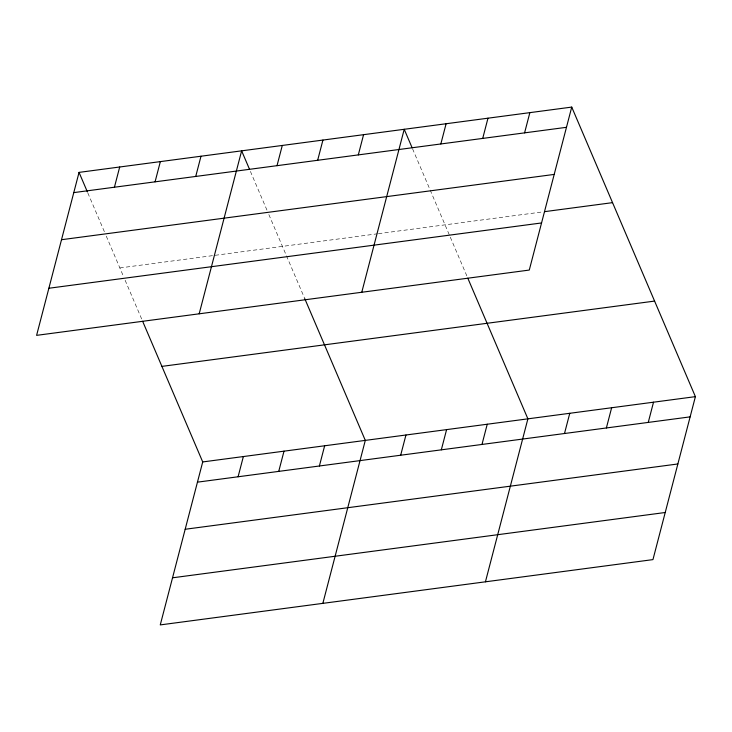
<?xml version="1.0" encoding="UTF-8"?>
<svg xmlns="http://www.w3.org/2000/svg" width="732" height="732" viewBox="0 0 732 732"><rect width="100%" height="100%" fill="white"/><g stroke="black" fill="none" stroke-linecap="round" stroke-linejoin="round"><path stroke-width="0.55" stroke-dasharray="3.66 2.75" d="M119.856 267.939L377.291 233.819M378.417 233.673L542.366 211.941M412.564 148.816L449.851 236.125M450.29 237.15L467.373 277.144M250.408 171.389L267.089 210.432M268.845 214.54L304.787 298.693M87.822 192.937L105.381 234.039M106.259 236.088L123.36 276.147M125.117 280.246L142.2 320.241"/><path stroke-width="1.1" d="M79.047 172.386L36.6 335.357L529.282 270.062L571.738 107.092L79.047 172.386L87.392 191.912M114.43 187.218L119.7 166.997M155.074 181.829L160.345 161.616M195.728 176.449L200.989 156.227M199.186 313.808L241.633 150.838L249.539 169.33M277.016 165.67L282.287 145.458M142.63 321.266L202.718 461.938L160.262 624.908L652.953 559.614L695.4 396.643L571.738 107.092M317.661 160.281L322.931 140.068M238.092 476.77L243.363 456.548M358.314 154.9L363.575 134.679M278.736 471.381L284.007 451.168M361.773 292.26L404.22 129.29L412.125 147.791M319.39 466L324.651 445.779M440.838 143.957L446.099 123.745M322.849 603.36L365.305 440.39L304.787 298.693M482.717 138.412L487.979 118.191M400.678 455.222L405.949 435.009M441.323 449.832L446.593 429.62M524.588 132.858L529.858 112.646M481.976 444.452L487.238 424.231M485.435 581.812L527.891 418.841L467.803 278.169M564.5 433.509L569.761 413.296M606.38 427.964L611.641 407.742M648.259 422.41L653.52 402.197M73.786 192.608L566.467 127.313M61.515 239.712L554.197 174.417M544.635 211.649L612.547 202.645M48.87 288.252L541.561 222.949M161.909 366.384L654.591 301.09M202.718 461.938L695.4 396.643M197.448 482.159L690.13 416.865M185.178 529.263L677.859 463.969M172.532 577.804L665.223 512.501"/></g></svg>
